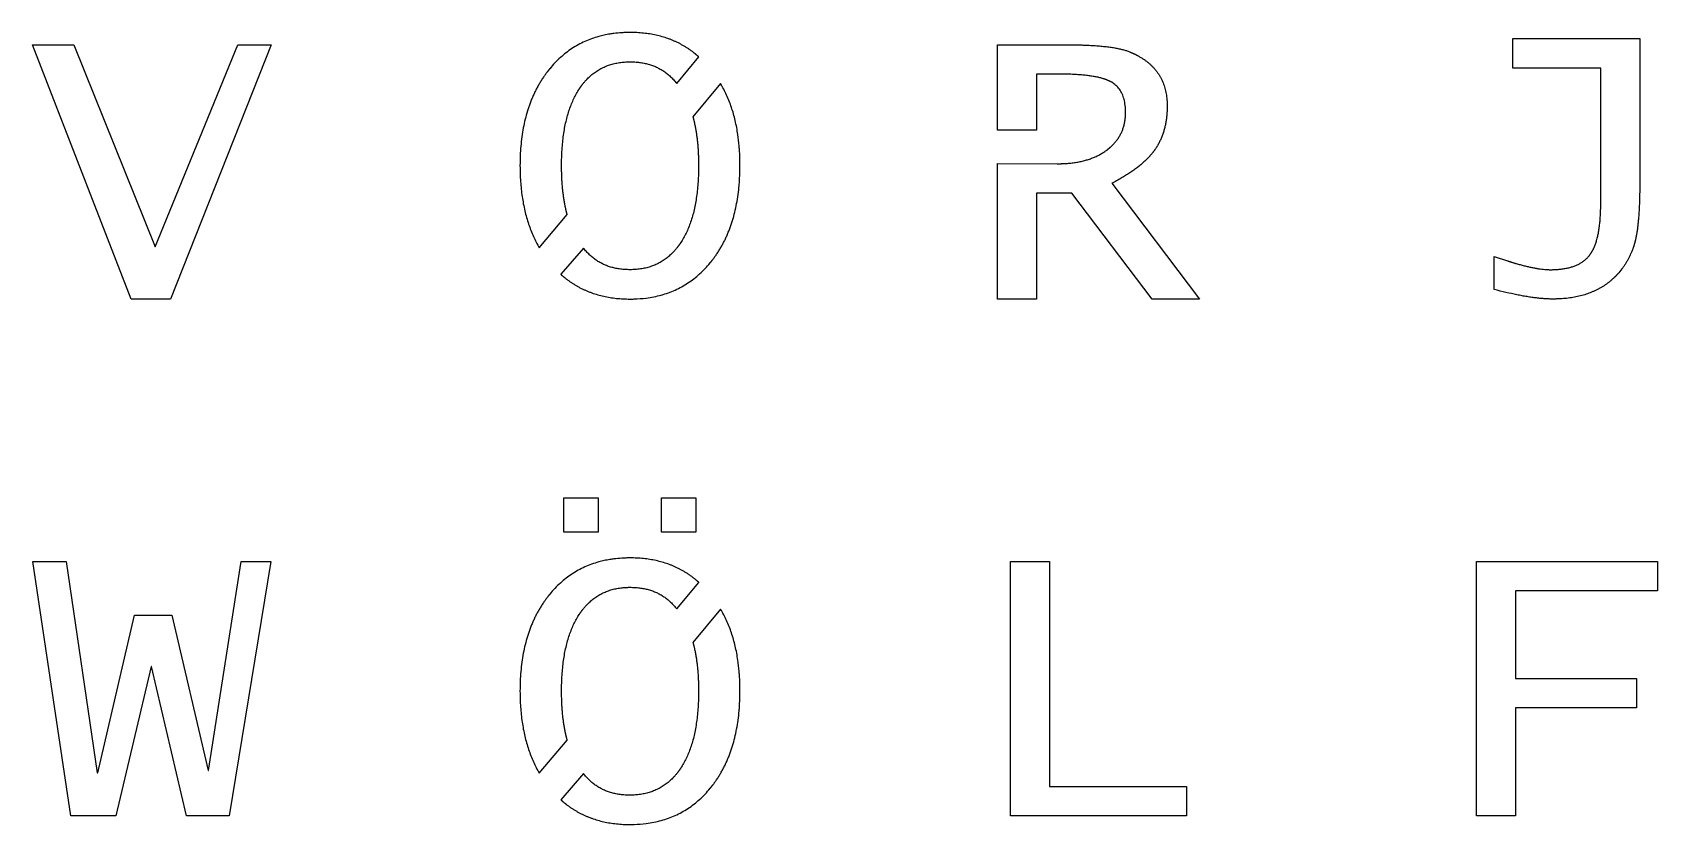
# Model space of a CAD drawing. Header units: millimetres. Extents: x -227 to 223, y -225 to 225.
# Drawn here: x 18 to 115.5, y 6.1 to 53.6 of the extents above; entities that cross this region are included whole.
import ezdxf

# ---------------------------------------------------------------- set-up
doc = ezdxf.new("R2010")
doc.units = ezdxf.units.MM
doc.layers.get('0').update_dxf_attribs({"linetype": 'CONTINUOUS'})

msp = doc.modelspace()

# ---------------------------------------------------------------- linework, layer by layer
for p, q in [((75.924, 47.743), (75.918, 52.855)), ((75.918, 52.855), (80.185, 52.855)), ((106.815, 51.463), (106.815, 53.224)), ((106.815, 53.224), (114.434, 53.224)), ((114.434, 53.224), (114.434, 44.546)), ((56.673, 50.538), (58.005, 52.124)), ((78.263, 51.094), (78.263, 47.743)), ((79.699, 51.094), (78.263, 51.094)), ((112.093, 51.463), (106.815, 51.463)), ((112.093, 43.301), (112.093, 51.463)), ((59.307, 50.524), (57.647, 48.531)), ((78.263, 47.743), (75.924, 47.743)), ((75.918, 37.605), (75.918, 45.74)), ((75.918, 45.74), (79.496, 45.723)), ((80.372, 43.95), (78.258, 43.95)), ((78.258, 43.95), (78.258, 37.605)), ((85.188, 37.605), (80.372, 43.95)), ((82.766, 44.546), (88.028, 37.605)), ((48.434, 40.678), (50.107, 42.669)), ((51.078, 40.664), (49.716, 39.093)), ((105.712, 38.177), (105.712, 40.16)), ((105.712, 40.16), (106.495, 39.901)), ((78.258, 37.605), (75.918, 37.605)), ((88.028, 37.605), (85.188, 37.605)), ((56.673, 19.02), (58.005, 20.605)), ((59.307, 19.005), (57.647, 17.012)), ((48.434, 9.16), (50.107, 11.151)), ((51.078, 9.146), (49.716, 7.574))]:
    msp.add_line(p, q)
for points in [[(23.957, 37.605), (18.038, 52.855), (20.509, 52.855), (25.386, 40.733), (30.359, 52.855), (32.359, 52.855), (26.311, 37.605)], [(49.913, 23.626), (49.913, 25.682), (51.97, 25.682), (51.97, 23.626)], [(55.771, 23.626), (55.771, 25.682), (57.828, 25.682), (57.828, 23.626)], [(20.33, 6.605), (18.063, 21.855), (20.059, 21.855), (21.913, 9.185), (21.949, 9.185), (24.148, 18.634), (26.404, 18.634), (28.566, 9.327), (28.594, 9.327), (30.554, 21.855), (32.335, 21.855), (29.828, 6.605), (27.284, 6.605), (25.183, 15.554), (25.158, 15.554), (23.041, 6.605)], [(76.695, 6.605), (76.695, 21.855), (79.035, 21.855), (79.035, 8.365), (87.251, 8.365), (87.251, 6.605)], [(104.647, 6.605), (104.647, 21.855), (115.499, 21.855), (115.499, 20.094), (106.987, 20.094), (106.987, 14.844), (114.249, 14.844), (114.249, 13.083), (106.987, 13.083), (106.987, 6.605)]]:
    msp.add_lwpolyline(points, close=True)
for points, knots in [([(58.005, 52.124), (58.005, 52.124), (58.004, 52.124), (58.004, 52.125), (58.004, 52.125), (58.004, 52.125), (58.003, 52.126), (58.002, 52.126), (58.001, 52.127), (58, 52.128), (57.998, 52.13), (57.996, 52.132), (57.994, 52.134), (57.991, 52.137), (57.987, 52.14), (57.983, 52.144), (57.977, 52.149), (57.97, 52.155), (57.961, 52.163), (57.953, 52.17), (57.944, 52.178), (57.932, 52.188), (57.918, 52.201), (57.9, 52.216), (57.883, 52.231), (57.859, 52.251), (57.83, 52.275), (57.795, 52.304), (57.759, 52.333), (57.723, 52.362), (57.687, 52.39), (57.639, 52.427), (57.579, 52.473), (57.505, 52.526), (57.431, 52.578), (57.356, 52.629), (57.281, 52.678), (57.204, 52.726), (57.102, 52.788), (56.972, 52.863), (56.813, 52.947), (56.652, 53.026), (56.487, 53.1), (56.32, 53.169), (56.092, 53.253), (55.799, 53.346), (55.437, 53.437), (55.064, 53.507), (54.678, 53.557), (54.348, 53.582), (54.078, 53.591), (53.858, 53.594), (53.625, 53.591), (53.3, 53.576), (52.981, 53.546), (52.631, 53.495), (52.329, 53.438), (51.962, 53.347), (51.571, 53.223), (51.16, 53.057), (50.767, 52.86), (50.391, 52.633), (50.032, 52.376), (49.69, 52.089), (49.365, 51.771), (49.163, 51.542), (49.065, 51.423)], [0, 0, 0, 0, 0.0000181, 0.0000362, 0.0000725, 0.000145, 0.0002175, 0.00029, 0.000435, 0.00058, 0.00087, 0.0011599, 0.0014497, 0.0017396, 0.0023191, 0.0028985, 0.0034777, 0.0046358, 0.0057932, 0.00695, 0.0081062, 0.0092618, 0.0115713, 0.0138785, 0.0161834, 0.0184861, 0.0230849, 0.0276753, 0.0322577, 0.0368323, 0.0413995, 0.0459597, 0.0550601, 0.0641364, 0.0731913, 0.0822276, 0.091248, 0.1002555, 0.1092527, 0.127227, 0.1451942, 0.1631767, 0.1811969, 0.1992769, 0.2174387, 0.2540886, 0.2913186, 0.3292875, 0.3681442, 0.4080273, 0.4283956, 0.4490673, 0.4740105, 0.4985499, 0.5465092, 0.5699876, 0.6046499, 0.6387363, 0.6834635, 0.727608, 0.7714375, 0.8152258, 0.8592477, 0.9037741, 0.9490668, 0.9953752, 0.9953752, 0.9953752, 0.9953752]), ([(80.185, 52.855), (80.186, 52.855), (80.187, 52.855), (80.19, 52.855), (80.194, 52.855), (80.199, 52.855), (80.206, 52.855), (80.215, 52.855), (80.227, 52.855), (80.245, 52.855), (80.268, 52.855), (80.296, 52.855), (80.323, 52.854), (80.359, 52.854), (80.404, 52.854), (80.458, 52.854), (80.529, 52.853), (80.617, 52.852), (80.721, 52.85), (80.825, 52.848), (80.926, 52.845), (81.059, 52.842), (81.221, 52.836), (81.412, 52.828), (81.597, 52.818), (81.833, 52.803), (82.113, 52.781), (82.433, 52.747), (82.73, 52.708), (83.004, 52.663), (83.256, 52.611), (83.485, 52.554), (83.692, 52.491), (83.821, 52.442), (83.881, 52.416)], [0, 0, 0, 0, 0.0001731, 0.0003462, 0.0006922, 0.0013839, 0.0020751, 0.0027657, 0.0041453, 0.0055227, 0.0082709, 0.0110103, 0.013741, 0.0164629, 0.0218803, 0.0272627, 0.03261, 0.0431995, 0.053649, 0.0639585, 0.0741283, 0.0841585, 0.1038005, 0.1228861, 0.1414165, 0.1593935, 0.1936939, 0.2258045, 0.255746, 0.2835442, 0.3092319, 0.332851, 0.354456, 0.3741184, 0.3741184, 0.3741184, 0.3741184]), ([(50.834, 50.21), (50.834, 50.21), (50.834, 50.21), (50.834, 50.21), (50.834, 50.21), (50.835, 50.211), (50.835, 50.211), (50.835, 50.212), (50.836, 50.213), (50.837, 50.214), (50.838, 50.216), (50.839, 50.218), (50.841, 50.22), (50.843, 50.223), (50.845, 50.226), (50.848, 50.231), (50.852, 50.236), (50.856, 50.243), (50.862, 50.252), (50.867, 50.26), (50.873, 50.268), (50.881, 50.279), (50.89, 50.293), (50.901, 50.31), (50.913, 50.326), (50.924, 50.342), (50.936, 50.358), (50.951, 50.38), (50.971, 50.406), (50.994, 50.438), (51.018, 50.469), (51.042, 50.5), (51.074, 50.54), (51.114, 50.59), (51.164, 50.649), (51.214, 50.706), (51.265, 50.762), (51.334, 50.834), (51.422, 50.921), (51.532, 51.019), (51.644, 51.112), (51.76, 51.2), (51.879, 51.282), (52.001, 51.358), (52.168, 51.452), (52.385, 51.555), (52.659, 51.657), (52.944, 51.736), (53.243, 51.792), (53.5, 51.819), (53.684, 51.829), (53.791, 51.832), (53.894, 51.833), (54.019, 51.831), (54.21, 51.823), (54.443, 51.802), (54.713, 51.759), (54.972, 51.698), (55.22, 51.619), (55.459, 51.522), (55.686, 51.406), (55.904, 51.272), (56.112, 51.118), (56.31, 50.944), (56.498, 50.751), (56.616, 50.611), (56.673, 50.538)], [0, 0, 0, 0, 0.0000158, 0.0000316, 0.0000632, 0.0001265, 0.0001897, 0.0002529, 0.0003793, 0.0005058, 0.0007585, 0.0010112, 0.0012639, 0.0015164, 0.0020213, 0.0025259, 0.0030303, 0.004038, 0.0050446, 0.0060501, 0.0070544, 0.0080576, 0.0100606, 0.0120591, 0.0140532, 0.0160429, 0.0180282, 0.0200092, 0.0239584, 0.0278909, 0.0318069, 0.035707, 0.0395913, 0.0473143, 0.0549789, 0.0625882, 0.0701452, 0.077653, 0.0925333, 0.107256, 0.1218483, 0.1363378, 0.1507528, 0.1651221, 0.1794746, 0.2082379, 0.2372802, 0.2668243, 0.2970817, 0.3282489, 0.344233, 0.352334, 0.3605108, 0.3752557, 0.3897242, 0.4178949, 0.44517, 0.4717102, 0.4976929, 0.5233099, 0.5487642, 0.5742661, 0.6000281, 0.62626, 0.6531638, 0.6809307, 0.6809307, 0.6809307, 0.6809307]), ([(83.881, 52.416), (83.881, 52.416), (83.881, 52.416), (83.882, 52.416), (83.882, 52.416), (83.882, 52.416), (83.882, 52.416), (83.883, 52.416), (83.884, 52.416), (83.885, 52.415), (83.886, 52.415), (83.887, 52.414), (83.889, 52.414), (83.89, 52.413), (83.893, 52.412), (83.896, 52.411), (83.9, 52.409), (83.904, 52.407), (83.91, 52.404), (83.916, 52.402), (83.921, 52.4), (83.929, 52.396), (83.939, 52.392), (83.95, 52.387), (83.961, 52.383), (83.976, 52.376), (83.995, 52.368), (84.017, 52.358), (84.04, 52.348), (84.062, 52.338), (84.084, 52.327), (84.113, 52.314), (84.149, 52.296), (84.192, 52.275), (84.234, 52.254), (84.276, 52.232), (84.331, 52.203), (84.399, 52.165), (84.479, 52.119), (84.556, 52.072), (84.632, 52.023), (84.706, 51.973), (84.778, 51.922), (84.871, 51.853), (84.983, 51.763), (85.11, 51.65), (85.229, 51.532), (85.34, 51.409), (85.444, 51.281), (85.54, 51.149), (85.629, 51.011), (85.737, 50.821), (85.853, 50.569), (85.942, 50.304), (85.998, 50.084), (86.032, 49.912), (86.059, 49.736), (86.078, 49.555), (86.088, 49.4), (86.092, 49.275), (86.093, 49.189), (86.092, 49.113), (86.091, 49.026), (86.088, 48.918), (86.081, 48.791), (86.069, 48.623), (86.047, 48.419), (86.009, 48.179), (85.962, 47.946), (85.903, 47.72), (85.834, 47.502), (85.754, 47.291), (85.663, 47.087), (85.562, 46.891), (85.45, 46.702), (85.368, 46.581), (85.326, 46.522)], [0, 0, 0, 0, 0.0000097, 0.0000194, 0.0000389, 0.0000778, 0.0001168, 0.0001557, 0.0002336, 0.0003114, 0.0004671, 0.0006228, 0.0007784, 0.000934, 0.0012451, 0.001556, 0.0018669, 0.0024882, 0.0031089, 0.0037292, 0.004349, 0.0049683, 0.0062053, 0.0074404, 0.0086734, 0.0099045, 0.0123608, 0.0148092, 0.0172498, 0.0196827, 0.0221079, 0.0245255, 0.029338, 0.0341209, 0.0388744, 0.0435992, 0.0482957, 0.057606, 0.0668095, 0.0759106, 0.0849138, 0.093824, 0.1026457, 0.1113842, 0.1286302, 0.145606, 0.1623563, 0.1789277, 0.1953683, 0.2117274, 0.228055, 0.2444016, 0.2773395, 0.3109463, 0.3281227, 0.3456024, 0.3634268, 0.3816347, 0.4002627, 0.4097454, 0.4193458, 0.4259418, 0.4324941, 0.4454698, 0.4582785, 0.4709256, 0.4957573, 0.5200153, 0.5437526, 0.5670259, 0.5898958, 0.6124261, 0.6346841, 0.6567397, 0.6786651, 0.7005339, 0.7005339, 0.7005339, 0.7005339]), ([(49.065, 51.423), (49.065, 51.423), (49.065, 51.422), (49.065, 51.422), (49.065, 51.422), (49.064, 51.422), (49.064, 51.421), (49.063, 51.42), (49.063, 51.42), (49.062, 51.418), (49.06, 51.417), (49.059, 51.416), (49.058, 51.414), (49.056, 51.411), (49.053, 51.408), (49.05, 51.405), (49.047, 51.4), (49.042, 51.394), (49.037, 51.389), (49.033, 51.383), (49.026, 51.375), (49.019, 51.366), (49.01, 51.355), (49, 51.343), (48.988, 51.328), (48.973, 51.309), (48.955, 51.286), (48.937, 51.263), (48.919, 51.239), (48.901, 51.216), (48.878, 51.185), (48.848, 51.146), (48.814, 51.099), (48.779, 51.051), (48.745, 51.003), (48.7, 50.939), (48.645, 50.858), (48.581, 50.759), (48.518, 50.659), (48.457, 50.558), (48.397, 50.456), (48.339, 50.352), (48.263, 50.211), (48.172, 50.033), (48.07, 49.813), (47.973, 49.589), (47.883, 49.359), (47.799, 49.124), (47.695, 48.802), (47.581, 48.386), (47.469, 47.87), (47.383, 47.333), (47.321, 46.775), (47.284, 46.197), (47.273, 45.643), (47.281, 45.125), (47.313, 44.504), (47.391, 43.76), (47.55, 42.909), (47.74, 42.237), (47.924, 41.729), (48.077, 41.365), (48.246, 41.015), (48.37, 40.789), (48.434, 40.678)], [0, 0, 0, 0, 0.000023, 0.000046, 0.000091, 0.000137, 0.000183, 0.000274, 0.000366, 0.000549, 0.000732, 0.000915, 0.001098, 0.001463, 0.001829, 0.002195, 0.002927, 0.003659, 0.00439, 0.005122, 0.005854, 0.007317, 0.008781, 0.010244, 0.011708, 0.014636, 0.017563, 0.020492, 0.02342, 0.026349, 0.029279, 0.03514, 0.041003, 0.04687, 0.05274, 0.058615, 0.070377, 0.082161, 0.093969, 0.105805, 0.117673, 0.129575, 0.141515, 0.165523, 0.189721, 0.214136, 0.238792, 0.263712, 0.28892, 0.340283, 0.393056, 0.447393, 0.503437, 0.561318, 0.621155, 0.669619, 0.716792, 0.807491, 0.893804, 0.976351, 1.016443, 1.055868, 1.094728, 1.133128, 1.133128, 1.133128, 1.133128]), ([(82.766, 50.607), (82.766, 50.607), (82.765, 50.607), (82.765, 50.607), (82.764, 50.608), (82.764, 50.608), (82.762, 50.609), (82.761, 50.61), (82.759, 50.611), (82.756, 50.613), (82.753, 50.615), (82.748, 50.617), (82.744, 50.62), (82.738, 50.623), (82.73, 50.627), (82.721, 50.632), (82.712, 50.637), (82.703, 50.642), (82.691, 50.648), (82.675, 50.657), (82.656, 50.666), (82.637, 50.676), (82.61, 50.688), (82.577, 50.703), (82.535, 50.721), (82.493, 50.739), (82.449, 50.756), (82.404, 50.773), (82.341, 50.795), (82.26, 50.821), (82.159, 50.851), (82.053, 50.878), (81.942, 50.905), (81.827, 50.929), (81.706, 50.952), (81.536, 50.98), (81.311, 51.012), (81.026, 51.042), (80.722, 51.065), (80.398, 51.082), (80.055, 51.092), (79.82, 51.094), (79.699, 51.094)], [0, 0, 0, 0, 0.0000314, 0.0000628, 0.0001257, 0.0002515, 0.0003774, 0.0005034, 0.0007556, 0.0010081, 0.0015141, 0.0020215, 0.0025301, 0.0030401, 0.0040642, 0.0050935, 0.0061283, 0.0071686, 0.0082143, 0.0103223, 0.0124526, 0.0146055, 0.0167811, 0.0212016, 0.025716, 0.030326, 0.0350331, 0.0398388, 0.0447445, 0.0548607, 0.0653916, 0.0763456, 0.0877303, 0.0995524, 0.1118177, 0.1245316, 0.151323, 0.1799605, 0.210471, 0.2428766, 0.2771957, 0.3134437, 0.3134437, 0.3134437, 0.3134437]), ([(50.107, 42.669), (50.107, 42.67), (50.107, 42.67), (50.107, 42.67), (50.106, 42.671), (50.106, 42.673), (50.105, 42.674), (50.105, 42.676), (50.104, 42.679), (50.103, 42.684), (50.102, 42.689), (50.1, 42.696), (50.098, 42.702), (50.096, 42.711), (50.093, 42.722), (50.09, 42.735), (50.085, 42.752), (50.079, 42.774), (50.073, 42.801), (50.066, 42.827), (50.06, 42.854), (50.051, 42.89), (50.04, 42.935), (50.028, 42.989), (50.016, 43.044), (50, 43.117), (49.981, 43.21), (49.959, 43.322), (49.939, 43.436), (49.92, 43.552), (49.902, 43.669), (49.879, 43.828), (49.854, 44.03), (49.828, 44.278), (49.807, 44.532), (49.791, 44.792), (49.779, 45.057), (49.773, 45.329), (49.77, 45.675), (49.776, 46.086), (49.797, 46.556), (49.834, 47.006), (49.885, 47.437), (49.951, 47.85), (50.032, 48.244), (50.128, 48.619), (50.238, 48.975), (50.364, 49.312), (50.504, 49.63), (50.659, 49.929), (50.774, 50.119), (50.834, 50.21)], [0, 0, 0, 0, 0.0000421, 0.0000843, 0.0001686, 0.0003373, 0.000506, 0.0006747, 0.0010122, 0.0013498, 0.0020254, 0.0027014, 0.0033779, 0.0040548, 0.0054101, 0.0067672, 0.0081261, 0.0108494, 0.0135802, 0.0163183, 0.0190638, 0.0218168, 0.0273453, 0.0329041, 0.0384932, 0.0441131, 0.0554458, 0.0669039, 0.0784891, 0.0902032, 0.1020477, 0.1140241, 0.1383785, 0.163278, 0.1887331, 0.2147538, 0.2413489, 0.2685272, 0.2962964, 0.3450608, 0.3919926, 0.4371409, 0.4805613, 0.5223171, 0.5624798, 0.6011304, 0.6383604, 0.6742728, 0.7089829, 0.7426191, 0.7753231, 0.7753231, 0.7753231, 0.7753231]), ([(58.68, 39.775), (58.68, 39.775), (58.68, 39.775), (58.68, 39.776), (58.681, 39.776), (58.681, 39.776), (58.681, 39.777), (58.682, 39.777), (58.683, 39.778), (58.684, 39.779), (58.685, 39.781), (58.686, 39.782), (58.687, 39.784), (58.689, 39.786), (58.692, 39.789), (58.695, 39.793), (58.699, 39.798), (58.703, 39.803), (58.708, 39.809), (58.713, 39.815), (58.719, 39.822), (58.726, 39.832), (58.736, 39.843), (58.745, 39.855), (58.757, 39.87), (58.772, 39.889), (58.79, 39.912), (58.808, 39.935), (58.826, 39.958), (58.844, 39.981), (58.868, 40.013), (58.897, 40.052), (58.932, 40.099), (58.966, 40.147), (59, 40.194), (59.045, 40.259), (59.1, 40.34), (59.164, 40.439), (59.227, 40.539), (59.288, 40.64), (59.348, 40.743), (59.406, 40.847), (59.482, 40.987), (59.573, 41.166), (59.676, 41.386), (59.772, 41.611), (59.862, 41.841), (59.946, 42.076), (60.05, 42.399), (60.164, 42.815), (60.276, 43.333), (60.363, 43.872), (60.414, 44.334), (60.45, 44.813), (60.466, 45.206), (60.47, 45.586), (60.468, 45.849), (60.46, 46.169), (60.445, 46.484), (60.41, 46.942), (60.343, 47.527), (60.199, 48.3), (60.01, 48.969), (59.825, 49.474), (59.671, 49.837), (59.499, 50.188), (59.373, 50.413), (59.307, 50.524)], [0, 0, 0, 0, 0.000023, 0.000046, 0.000091, 0.000137, 0.000183, 0.000274, 0.000366, 0.000549, 0.000732, 0.000915, 0.001098, 0.001463, 0.001829, 0.002195, 0.002927, 0.003658, 0.00439, 0.005122, 0.005854, 0.007317, 0.008781, 0.010244, 0.011708, 0.014636, 0.017564, 0.020492, 0.023421, 0.02635, 0.02928, 0.035142, 0.041007, 0.046875, 0.052747, 0.058624, 0.070391, 0.08218, 0.093994, 0.105838, 0.117714, 0.129626, 0.141577, 0.165608, 0.189835, 0.214283, 0.238975, 0.263937, 0.289192, 0.34066, 0.393556, 0.448034, 0.504237, 0.533028, 0.592059, 0.622329, 0.646864, 0.671032, 0.718308, 0.741438, 0.808912, 0.894864, 0.97702, 1.016982, 1.056362, 1.095292, 1.133912, 1.133912, 1.133912, 1.133912]), ([(82.49, 46.554), (82.49, 46.554), (82.49, 46.554), (82.49, 46.554), (82.49, 46.555), (82.491, 46.555), (82.491, 46.555), (82.491, 46.555), (82.492, 46.556), (82.493, 46.557), (82.494, 46.557), (82.496, 46.559), (82.497, 46.56), (82.499, 46.561), (82.501, 46.563), (82.504, 46.565), (82.508, 46.568), (82.513, 46.572), (82.519, 46.576), (82.524, 46.58), (82.53, 46.585), (82.537, 46.591), (82.547, 46.598), (82.558, 46.607), (82.569, 46.616), (82.584, 46.628), (82.602, 46.643), (82.624, 46.661), (82.645, 46.679), (82.667, 46.697), (82.688, 46.716), (82.715, 46.74), (82.749, 46.772), (82.789, 46.81), (82.828, 46.848), (82.866, 46.887), (82.915, 46.94), (82.974, 47.007), (83.042, 47.089), (83.105, 47.174), (83.165, 47.26), (83.221, 47.349), (83.273, 47.439), (83.337, 47.563), (83.408, 47.723), (83.477, 47.923), (83.531, 48.131), (83.563, 48.31), (83.581, 48.457), (83.59, 48.57), (83.595, 48.666), (83.597, 48.743), (83.598, 48.8), (83.597, 48.856), (83.596, 48.927), (83.591, 49.048), (83.577, 49.214), (83.548, 49.405), (83.508, 49.585), (83.456, 49.754), (83.393, 49.911), (83.318, 50.056), (83.231, 50.191), (83.132, 50.313), (83.022, 50.424), (82.9, 50.523), (82.811, 50.58), (82.766, 50.607)], [0, 0, 0, 0, 0.0000113, 0.0000225, 0.0000451, 0.0000902, 0.0001353, 0.0001804, 0.0002706, 0.0003608, 0.0005412, 0.0007215, 0.0009017, 0.0010819, 0.0014422, 0.0018023, 0.0021623, 0.0028816, 0.0036002, 0.004318, 0.0050352, 0.0057517, 0.0071825, 0.0086105, 0.0100358, 0.0114583, 0.0142953, 0.0171216, 0.0199375, 0.0227433, 0.0255391, 0.0283253, 0.0338692, 0.0393771, 0.0448508, 0.0502923, 0.0557037, 0.0664434, 0.0770872, 0.0876521, 0.0981557, 0.1086159, 0.1190509, 0.129479, 0.1503836, 0.1714809, 0.192914, 0.2148201, 0.2259931, 0.237332, 0.2488514, 0.2546834, 0.2605657, 0.2660074, 0.2713791, 0.2819168, 0.3021963, 0.3214804, 0.3398554, 0.3574221, 0.3742965, 0.3906104, 0.4065102, 0.4221552, 0.4377133, 0.4533562, 0.4692536, 0.4692536, 0.4692536, 0.4692536]), ([(57.647, 48.531), (57.647, 48.53), (57.648, 48.53), (57.648, 48.53), (57.648, 48.529), (57.648, 48.527), (57.649, 48.526), (57.649, 48.524), (57.65, 48.521), (57.651, 48.517), (57.653, 48.511), (57.654, 48.505), (57.656, 48.498), (57.658, 48.489), (57.661, 48.478), (57.665, 48.465), (57.669, 48.448), (57.675, 48.426), (57.682, 48.399), (57.688, 48.373), (57.695, 48.346), (57.704, 48.311), (57.714, 48.266), (57.727, 48.212), (57.739, 48.157), (57.755, 48.084), (57.774, 47.992), (57.796, 47.879), (57.817, 47.766), (57.836, 47.65), (57.854, 47.534), (57.877, 47.375), (57.903, 47.173), (57.928, 46.927), (57.95, 46.674), (57.966, 46.415), (57.976, 46.196), (57.984, 45.925), (57.988, 45.579), (57.982, 45.121), (57.96, 44.651), (57.923, 44.199), (57.871, 43.766), (57.804, 43.352), (57.723, 42.957), (57.626, 42.581), (57.515, 42.224), (57.389, 41.886), (57.247, 41.568), (57.091, 41.268), (56.976, 41.079), (56.915, 40.988)], [0, 0, 0, 0, 0.0000421, 0.0000842, 0.0001684, 0.0003367, 0.0005052, 0.0006736, 0.0010106, 0.0013476, 0.0020221, 0.0026971, 0.0033725, 0.0040483, 0.0054013, 0.0067562, 0.0081128, 0.0108314, 0.0135573, 0.0162905, 0.019031, 0.0217788, 0.0272967, 0.0328442, 0.0384217, 0.0440295, 0.0553365, 0.0667671, 0.078323, 0.0900059, 0.1018174, 0.1137591, 0.1380387, 0.1628566, 0.1882236, 0.2141496, 0.2406441, 0.2541074, 0.2953722, 0.3443307, 0.3914404, 0.4367511, 0.4803195, 0.5222095, 0.5624936, 0.6012534, 0.6385813, 0.6745809, 0.7093683, 0.7430724, 0.7758357, 0.7758357, 0.7758357, 0.7758357]), ([(79.496, 45.723), (79.496, 45.723), (79.496, 45.723), (79.497, 45.723), (79.499, 45.723), (79.501, 45.723), (79.503, 45.723), (79.506, 45.723), (79.511, 45.723), (79.517, 45.723), (79.525, 45.723), (79.535, 45.723), (79.545, 45.723), (79.558, 45.723), (79.574, 45.723), (79.594, 45.723), (79.62, 45.723), (79.652, 45.723), (79.691, 45.724), (79.729, 45.725), (79.768, 45.726), (79.818, 45.727), (79.881, 45.73), (79.956, 45.734), (80.031, 45.738), (80.129, 45.745), (80.249, 45.756), (80.392, 45.771), (80.532, 45.79), (80.669, 45.812), (80.803, 45.836), (80.977, 45.872), (81.189, 45.925), (81.433, 46.001), (81.667, 46.088), (81.889, 46.186), (82.101, 46.297), (82.301, 46.418), (82.428, 46.508), (82.49, 46.554)], [0, 0, 0, 0, 0.0000616, 0.0001232, 0.0002464, 0.0004927, 0.000739, 0.0009851, 0.0014773, 0.0019692, 0.0029523, 0.0039342, 0.0049151, 0.0058949, 0.0078512, 0.0098033, 0.0117511, 0.015634, 0.0195, 0.0233491, 0.0271815, 0.0309972, 0.0385791, 0.0460957, 0.0535477, 0.0609361, 0.0755247, 0.089869, 0.1039763, 0.1178543, 0.131511, 0.1449547, 0.1712365, 0.1967758, 0.2216524, 0.2459517, 0.2697646, 0.2931862, 0.316316, 0.316316, 0.316316, 0.316316]), ([(85.326, 46.522), (85.326, 46.522), (85.325, 46.521), (85.325, 46.521), (85.325, 46.52), (85.324, 46.519), (85.323, 46.518), (85.321, 46.516), (85.32, 46.514), (85.317, 46.51), (85.314, 46.505), (85.31, 46.5), (85.306, 46.494), (85.3, 46.487), (85.293, 46.478), (85.285, 46.467), (85.274, 46.452), (85.26, 46.434), (85.243, 46.412), (85.226, 46.39), (85.208, 46.368), (85.185, 46.339), (85.155, 46.302), (85.118, 46.259), (85.08, 46.216), (85.042, 46.172), (85.002, 46.129), (84.948, 46.072), (84.878, 46), (84.791, 45.915), (84.7, 45.83), (84.606, 45.746), (84.475, 45.633), (84.301, 45.494), (84.081, 45.33), (83.846, 45.169), (83.596, 45.009), (83.333, 44.851), (83.055, 44.696), (82.864, 44.596), (82.766, 44.546)], [0, 0, 0, 0, 0.0000425, 0.0000851, 0.0001702, 0.0003405, 0.0005109, 0.0006812, 0.0010221, 0.0013631, 0.0020457, 0.002729, 0.0034129, 0.0040975, 0.0054688, 0.0068427, 0.0082195, 0.0109813, 0.0137543, 0.0165386, 0.0193344, 0.0221418, 0.0277919, 0.0334899, 0.0392368, 0.0450335, 0.050881, 0.0567802, 0.068737, 0.0809109, 0.0933084, 0.1059358, 0.1187989, 0.1452527, 0.1727125, 0.2012154, 0.2307948, 0.2614808, 0.2933008, 0.3262794, 0.3262794, 0.3262794, 0.3262794]), ([(114.434, 44.546), (114.434, 44.546), (114.434, 44.545), (114.434, 44.543), (114.434, 44.539), (114.434, 44.534), (114.434, 44.528), (114.434, 44.52), (114.434, 44.51), (114.434, 44.494), (114.434, 44.474), (114.434, 44.45), (114.434, 44.426), (114.434, 44.394), (114.433, 44.355), (114.433, 44.308), (114.433, 44.246), (114.432, 44.168), (114.431, 44.076), (114.43, 43.985), (114.428, 43.896), (114.426, 43.778), (114.422, 43.633), (114.417, 43.463), (114.411, 43.296), (114.402, 43.083), (114.388, 42.826), (114.368, 42.53), (114.343, 42.251), (114.315, 41.989), (114.283, 41.743), (114.248, 41.513), (114.208, 41.299), (114.178, 41.163), (114.162, 41.098)], [0, 0, 0, 0, 0.0001509, 0.0003018, 0.0006036, 0.0012067, 0.0018095, 0.0024119, 0.0036154, 0.0048174, 0.0072163, 0.0096089, 0.0119949, 0.0143745, 0.0191143, 0.0238283, 0.0285164, 0.0378152, 0.0470108, 0.0561033, 0.0650928, 0.0739794, 0.0914441, 0.1084982, 0.1251427, 0.1413783, 0.1726267, 0.2022521, 0.230264, 0.2566737, 0.2814945, 0.304742, 0.3264352, 0.3465971, 0.3465971, 0.3465971, 0.3465971]), ([(111.424, 40.233), (111.424, 40.234), (111.424, 40.234), (111.424, 40.234), (111.424, 40.234), (111.424, 40.235), (111.425, 40.235), (111.425, 40.236), (111.426, 40.237), (111.427, 40.238), (111.429, 40.24), (111.431, 40.243), (111.432, 40.245), (111.435, 40.248), (111.437, 40.252), (111.441, 40.256), (111.446, 40.262), (111.451, 40.27), (111.458, 40.279), (111.465, 40.289), (111.472, 40.298), (111.48, 40.311), (111.492, 40.327), (111.505, 40.347), (111.518, 40.367), (111.535, 40.394), (111.556, 40.428), (111.581, 40.471), (111.605, 40.514), (111.628, 40.559), (111.651, 40.605), (111.681, 40.668), (111.718, 40.75), (111.758, 40.852), (111.796, 40.959), (111.832, 41.071), (111.866, 41.187), (111.897, 41.308), (111.937, 41.478), (111.98, 41.702), (112.021, 41.986), (112.053, 42.289), (112.076, 42.609), (112.09, 42.949), (112.093, 43.181), (112.093, 43.301)], [0, 0, 0, 0, 0.0000178, 0.0000356, 0.0000712, 0.0001424, 0.0002136, 0.0002848, 0.0004272, 0.0005698, 0.000855, 0.0011404, 0.0014261, 0.001712, 0.0022844, 0.0028578, 0.003432, 0.0045833, 0.0057383, 0.006897, 0.0080595, 0.0092258, 0.0115702, 0.0139304, 0.0163069, 0.0186998, 0.0235366, 0.0284433, 0.0334223, 0.0384761, 0.0436067, 0.0488162, 0.0594798, 0.0704823, 0.0818374, 0.0935575, 0.105654, 0.1181372, 0.1310165, 0.1579945, 0.1866499, 0.2170324, 0.2491835, 0.2831383, 0.3189268, 0.3189268, 0.3189268, 0.3189268]), ([(56.915, 40.988), (56.915, 40.988), (56.915, 40.988), (56.915, 40.988), (56.915, 40.987), (56.915, 40.987), (56.914, 40.987), (56.914, 40.986), (56.913, 40.985), (56.912, 40.984), (56.911, 40.982), (56.91, 40.98), (56.908, 40.978), (56.906, 40.975), (56.904, 40.971), (56.901, 40.967), (56.898, 40.961), (56.893, 40.954), (56.887, 40.946), (56.882, 40.938), (56.876, 40.929), (56.868, 40.918), (56.859, 40.905), (56.848, 40.888), (56.836, 40.872), (56.825, 40.856), (56.813, 40.839), (56.797, 40.818), (56.778, 40.791), (56.754, 40.76), (56.731, 40.729), (56.707, 40.698), (56.674, 40.657), (56.634, 40.607), (56.584, 40.549), (56.534, 40.492), (56.482, 40.436), (56.413, 40.364), (56.325, 40.277), (56.215, 40.178), (56.102, 40.085), (55.986, 39.998), (55.867, 39.916), (55.745, 39.84), (55.578, 39.746), (55.36, 39.642), (55.087, 39.541), (54.801, 39.462), (54.502, 39.406), (54.246, 39.378), (54.034, 39.367), (53.878, 39.364), (53.727, 39.367), (53.536, 39.375), (53.304, 39.397), (53.034, 39.44), (52.776, 39.502), (52.527, 39.582), (52.289, 39.68), (52.062, 39.797), (51.845, 39.933), (51.637, 40.087), (51.44, 40.26), (51.252, 40.453), (51.135, 40.592), (51.078, 40.664)], [0, 0, 0, 0, 0.0000158, 0.0000317, 0.0000633, 0.0001267, 0.00019, 0.0002533, 0.00038, 0.0005066, 0.0007598, 0.001013, 0.001266, 0.001519, 0.0020248, 0.0025302, 0.0030354, 0.0040449, 0.0050532, 0.0060604, 0.0070664, 0.0080713, 0.0100777, 0.0120795, 0.014077, 0.01607, 0.0180586, 0.020043, 0.0239988, 0.0279378, 0.0318604, 0.0357668, 0.0396575, 0.0473931, 0.05507, 0.0626912, 0.0702599, 0.0777792, 0.0926812, 0.1074244, 0.1220355, 0.1365423, 0.1509731, 0.1653564, 0.1797213, 0.2085047, 0.2375607, 0.2671132, 0.2973743, 0.3285418, 0.3445252, 0.3608013, 0.3754994, 0.3899277, 0.4180381, 0.4452792, 0.4718094, 0.4978016, 0.5234407, 0.5489211, 0.5744419, 0.6002032, 0.626401, 0.6532237, 0.6808483, 0.6808483, 0.6808483, 0.6808483]), ([(114.162, 41.098), (114.162, 41.097), (114.162, 41.097), (114.162, 41.096), (114.161, 41.095), (114.161, 41.093), (114.161, 41.091), (114.16, 41.089), (114.159, 41.085), (114.158, 41.08), (114.156, 41.074), (114.155, 41.068), (114.153, 41.061), (114.15, 41.051), (114.148, 41.039), (114.144, 41.024), (114.138, 41.004), (114.132, 40.981), (114.126, 40.958), (114.12, 40.935), (114.111, 40.904), (114.1, 40.866), (114.086, 40.82), (114.072, 40.775), (114.052, 40.715), (114.027, 40.64), (113.994, 40.551), (113.96, 40.464), (113.924, 40.377), (113.887, 40.291), (113.834, 40.178), (113.765, 40.038), (113.674, 39.875), (113.576, 39.715), (113.472, 39.559), (113.322, 39.355), (113.2, 39.208), (113.115, 39.114)], [0, 0, 0, 0, 0.0000754, 0.0001509, 0.0003017, 0.0004526, 0.0006034, 0.000905, 0.0012066, 0.0018097, 0.0024125, 0.0030151, 0.0036176, 0.004822, 0.0060256, 0.0072285, 0.009632, 0.0120328, 0.0144307, 0.0168259, 0.0192184, 0.0239957, 0.028763, 0.0335208, 0.0382696, 0.047742, 0.0571845, 0.0666009, 0.0759953, 0.0853718, 0.0947345, 0.1134339, 0.1321276, 0.1508486, 0.1696298, 0.1885038, 0.2266507, 0.2266507, 0.2266507, 0.2266507]), ([(106.495, 39.901), (106.495, 39.901), (106.495, 39.901), (106.496, 39.9), (106.497, 39.9), (106.499, 39.9), (106.501, 39.899), (106.504, 39.898), (106.507, 39.897), (106.513, 39.895), (106.52, 39.893), (106.528, 39.89), (106.537, 39.887), (106.548, 39.883), (106.562, 39.879), (106.579, 39.873), (106.601, 39.866), (106.629, 39.857), (106.662, 39.847), (106.696, 39.836), (106.729, 39.826), (106.772, 39.812), (106.827, 39.795), (106.891, 39.775), (106.955, 39.756), (107.04, 39.731), (107.143, 39.701), (107.266, 39.667), (107.387, 39.634), (107.505, 39.603), (107.621, 39.575), (107.77, 39.539), (107.951, 39.499), (108.162, 39.458), (108.362, 39.424), (108.554, 39.398), (108.708, 39.382), (108.826, 39.373), (108.911, 39.369), (108.98, 39.366), (109.035, 39.365), (109.073, 39.365), (109.109, 39.365), (109.155, 39.366), (109.212, 39.367), (109.28, 39.369), (109.368, 39.372), (109.476, 39.378), (109.604, 39.389), (109.728, 39.402), (109.886, 39.424), (110.076, 39.458), (110.293, 39.512), (110.497, 39.578), (110.686, 39.657), (110.862, 39.747), (111.024, 39.85), (111.172, 39.965), (111.306, 40.092), (111.386, 40.185), (111.424, 40.233)], [0, 0, 0, 0, 0.0000559, 0.0001117, 0.0002235, 0.0004469, 0.0006702, 0.0008935, 0.0013398, 0.0017858, 0.0026771, 0.0035672, 0.0044563, 0.0053442, 0.0071168, 0.008885, 0.0106487, 0.014163, 0.0176597, 0.0211387, 0.0246001, 0.028044, 0.034879, 0.0416437, 0.0483384, 0.0549631, 0.068003, 0.0807644, 0.0932483, 0.105456, 0.1173884, 0.129047, 0.1515478, 0.1729707, 0.1933299, 0.2126418, 0.2309256, 0.2396894, 0.248205, 0.2564759, 0.2605209, 0.2645062, 0.2679816, 0.2714355, 0.278279, 0.2850376, 0.2917121, 0.3048125, 0.3175882, 0.3300476, 0.3422, 0.3656209, 0.3879412, 0.4092633, 0.4297043, 0.4493977, 0.4684927, 0.4871532, 0.5055551, 0.5238819, 0.5238819, 0.5238819, 0.5238819]), ([(49.716, 39.093), (49.716, 39.093), (49.717, 39.093), (49.717, 39.093), (49.717, 39.092), (49.717, 39.092), (49.718, 39.091), (49.719, 39.091), (49.72, 39.09), (49.721, 39.089), (49.723, 39.087), (49.725, 39.085), (49.727, 39.083), (49.73, 39.081), (49.734, 39.077), (49.738, 39.073), (49.744, 39.068), (49.751, 39.062), (49.76, 39.054), (49.768, 39.047), (49.777, 39.039), (49.789, 39.029), (49.803, 39.016), (49.821, 39.001), (49.838, 38.986), (49.862, 38.966), (49.891, 38.942), (49.927, 38.912), (49.962, 38.884), (49.998, 38.855), (50.034, 38.827), (50.083, 38.789), (50.144, 38.744), (50.217, 38.69), (50.292, 38.638), (50.367, 38.587), (50.443, 38.537), (50.52, 38.488), (50.623, 38.426), (50.754, 38.35), (50.914, 38.265), (51.077, 38.185), (51.243, 38.11), (51.412, 38.04), (51.642, 37.954), (51.937, 37.859), (52.301, 37.766), (52.678, 37.693), (53.066, 37.642), (53.465, 37.611), (53.819, 37.603), (54.28, 37.609), (54.76, 37.646), (55.302, 37.734), (55.747, 37.839), (56.175, 37.975), (56.585, 38.141), (56.978, 38.337), (57.355, 38.564), (57.714, 38.821), (58.055, 39.109), (58.38, 39.427), (58.582, 39.656), (58.68, 39.775)], [0, 0, 0, 0, 0.0000181, 0.0000362, 0.0000725, 0.000145, 0.0002175, 0.00029, 0.000435, 0.00058, 0.00087, 0.00116, 0.0014499, 0.0017398, 0.0023195, 0.0028991, 0.0034785, 0.004637, 0.0057951, 0.0069526, 0.0081097, 0.0092663, 0.0115781, 0.0138881, 0.0161963, 0.0185027, 0.0231104, 0.0277115, 0.0323062, 0.036895, 0.041478, 0.0460556, 0.0551956, 0.0643174, 0.0734235, 0.0825162, 0.091598, 0.1006713, 0.1097386, 0.127864, 0.1459944, 0.1641495, 0.1823485, 0.2006109, 0.2189556, 0.2559627, 0.293521, 0.3317709, 0.3708451, 0.4108679, 0.451955, 0.476897, 0.5493738, 0.5960224, 0.6415885, 0.6863151, 0.7304594, 0.7742891, 0.8180779, 0.8621007, 0.9066281, 0.9519222, 0.9982322, 0.9982322, 0.9982322, 0.9982322]), ([(113.115, 39.114), (113.115, 39.114), (113.115, 39.114), (113.115, 39.114), (113.115, 39.113), (113.115, 39.113), (113.114, 39.112), (113.113, 39.112), (113.113, 39.111), (113.112, 39.11), (113.11, 39.108), (113.108, 39.106), (113.107, 39.104), (113.104, 39.101), (113.101, 39.098), (113.098, 39.094), (113.093, 39.089), (113.087, 39.083), (113.08, 39.075), (113.073, 39.067), (113.066, 39.059), (113.056, 39.049), (113.044, 39.036), (113.029, 39.021), (113.015, 39.006), (113, 38.991), (112.986, 38.976), (112.966, 38.956), (112.941, 38.931), (112.911, 38.902), (112.881, 38.873), (112.851, 38.844), (112.81, 38.806), (112.758, 38.76), (112.695, 38.706), (112.631, 38.652), (112.566, 38.601), (112.5, 38.55), (112.433, 38.501), (112.342, 38.437), (112.226, 38.361), (112.082, 38.274), (111.935, 38.193), (111.784, 38.117), (111.628, 38.046), (111.414, 37.958), (111.136, 37.862), (110.788, 37.768), (110.424, 37.694), (110.11, 37.651), (109.851, 37.627), (109.652, 37.614), (109.482, 37.608), (109.345, 37.605), (109.257, 37.604), (109.183, 37.605), (109.105, 37.606), (109.006, 37.608), (108.885, 37.613), (108.718, 37.623), (108.503, 37.64), (108.236, 37.668), (107.959, 37.703), (107.67, 37.747), (107.37, 37.799), (106.948, 37.88), (106.393, 38.002), (105.943, 38.115), (105.712, 38.177)], [0, 0, 0, 0, 0.0000165, 0.000033, 0.000066, 0.0001321, 0.0001982, 0.0002642, 0.0003963, 0.0005285, 0.0007926, 0.0010568, 0.0013209, 0.001585, 0.0021132, 0.0026412, 0.0031691, 0.0042245, 0.0052795, 0.0063341, 0.0073882, 0.0084419, 0.010548, 0.0126524, 0.0147553, 0.0168566, 0.0189564, 0.0210548, 0.0252473, 0.0294347, 0.0336173, 0.0377955, 0.0419697, 0.0503077, 0.0586347, 0.0669539, 0.0752686, 0.0835822, 0.0918979, 0.1002191, 0.11689, 0.1336219, 0.1504408, 0.1673722, 0.1844412, 0.2016721, 0.2367088, 0.2726693, 0.3097215, 0.348019, 0.3676808, 0.3877049, 0.4081067, 0.4184539, 0.4289009, 0.4346403, 0.4404488, 0.4522746, 0.4643815, 0.4767724, 0.5024164, 0.5292266, 0.5572202, 0.5864122, 0.6168159, 0.6484428, 0.715405, 0.7873718, 0.7873718, 0.7873718, 0.7873718]), ([(58.005, 20.605), (58.005, 20.605), (58.004, 20.606), (58.004, 20.606), (58.004, 20.606), (58.004, 20.606), (58.003, 20.607), (58.002, 20.607), (58.001, 20.608), (58, 20.61), (57.998, 20.611), (57.996, 20.613), (57.994, 20.615), (57.991, 20.618), (57.987, 20.621), (57.983, 20.625), (57.977, 20.63), (57.97, 20.636), (57.961, 20.644), (57.953, 20.652), (57.944, 20.659), (57.932, 20.669), (57.918, 20.682), (57.9, 20.697), (57.883, 20.712), (57.859, 20.732), (57.83, 20.756), (57.795, 20.786), (57.759, 20.814), (57.723, 20.843), (57.687, 20.871), (57.639, 20.908), (57.579, 20.954), (57.505, 21.007), (57.431, 21.059), (57.356, 21.11), (57.281, 21.159), (57.204, 21.207), (57.102, 21.269), (56.972, 21.344), (56.813, 21.428), (56.652, 21.507), (56.487, 21.581), (56.32, 21.65), (56.092, 21.735), (55.799, 21.828), (55.437, 21.918), (55.064, 21.988), (54.678, 22.038), (54.348, 22.063), (54.078, 22.073), (53.858, 22.075), (53.625, 22.072), (53.3, 22.057), (52.981, 22.027), (52.631, 21.976), (52.329, 21.919), (51.962, 21.828), (51.571, 21.704), (51.16, 21.538), (50.767, 21.341), (50.391, 21.115), (50.032, 20.857), (49.69, 20.57), (49.365, 20.252), (49.163, 20.023), (49.065, 19.904)], [0, 0, 0, 0, 0.0000181, 0.0000362, 0.0000725, 0.000145, 0.0002175, 0.00029, 0.000435, 0.00058, 0.00087, 0.0011599, 0.0014497, 0.0017396, 0.0023191, 0.0028985, 0.0034777, 0.0046358, 0.0057932, 0.00695, 0.0081062, 0.0092618, 0.0115713, 0.0138785, 0.0161834, 0.0184861, 0.0230849, 0.0276753, 0.0322577, 0.0368323, 0.0413995, 0.0459597, 0.0550601, 0.0641364, 0.0731913, 0.0822276, 0.091248, 0.1002555, 0.1092527, 0.127227, 0.1451942, 0.1631767, 0.1811969, 0.1992769, 0.2174387, 0.2540886, 0.2913186, 0.3292875, 0.3681442, 0.4080273, 0.4283956, 0.4490673, 0.4740105, 0.4985499, 0.5465092, 0.5699876, 0.6046499, 0.6387363, 0.6834635, 0.727608, 0.7714375, 0.8152258, 0.8592477, 0.9037741, 0.9490668, 0.9953752, 0.9953752, 0.9953752, 0.9953752]), ([(49.065, 19.904), (49.065, 19.904), (49.065, 19.904), (49.065, 19.903), (49.065, 19.903), (49.064, 19.903), (49.064, 19.902), (49.063, 19.902), (49.063, 19.901), (49.062, 19.899), (49.06, 19.898), (49.059, 19.897), (49.058, 19.895), (49.056, 19.892), (49.053, 19.89), (49.05, 19.886), (49.047, 19.881), (49.042, 19.875), (49.037, 19.87), (49.033, 19.864), (49.026, 19.857), (49.019, 19.847), (49.01, 19.836), (49, 19.824), (48.988, 19.809), (48.973, 19.79), (48.955, 19.767), (48.937, 19.744), (48.919, 19.721), (48.901, 19.697), (48.878, 19.666), (48.848, 19.627), (48.814, 19.58), (48.779, 19.532), (48.745, 19.484), (48.7, 19.42), (48.645, 19.339), (48.581, 19.24), (48.518, 19.14), (48.457, 19.039), (48.397, 18.937), (48.339, 18.833), (48.263, 18.692), (48.172, 18.514), (48.07, 18.294), (47.973, 18.07), (47.883, 17.84), (47.799, 17.605), (47.695, 17.283), (47.581, 16.868), (47.469, 16.351), (47.383, 15.814), (47.321, 15.256), (47.284, 14.678), (47.273, 14.124), (47.281, 13.606), (47.313, 12.985), (47.391, 12.241), (47.55, 11.39), (47.74, 10.718), (47.924, 10.21), (48.077, 9.846), (48.246, 9.496), (48.37, 9.27), (48.434, 9.16)], [0, 0, 0, 0, 0.000023, 0.000046, 0.000091, 0.000137, 0.000183, 0.000274, 0.000366, 0.000549, 0.000732, 0.000915, 0.001098, 0.001463, 0.001829, 0.002195, 0.002927, 0.003659, 0.00439, 0.005122, 0.005854, 0.007317, 0.008781, 0.010244, 0.011708, 0.014636, 0.017563, 0.020492, 0.02342, 0.026349, 0.029279, 0.03514, 0.041003, 0.04687, 0.05274, 0.058615, 0.070377, 0.082161, 0.093969, 0.105805, 0.117673, 0.129575, 0.141515, 0.165523, 0.189721, 0.214136, 0.238792, 0.263712, 0.28892, 0.340283, 0.393056, 0.447393, 0.503437, 0.561318, 0.621155, 0.669619, 0.716792, 0.807491, 0.893804, 0.976351, 1.016443, 1.055868, 1.094728, 1.133128, 1.133128, 1.133128, 1.133128]), ([(50.834, 18.691), (50.834, 18.691), (50.834, 18.691), (50.834, 18.691), (50.834, 18.691), (50.835, 18.692), (50.835, 18.692), (50.835, 18.693), (50.836, 18.694), (50.837, 18.695), (50.838, 18.697), (50.839, 18.699), (50.841, 18.701), (50.843, 18.704), (50.845, 18.708), (50.848, 18.712), (50.852, 18.717), (50.856, 18.724), (50.862, 18.733), (50.867, 18.741), (50.873, 18.749), (50.881, 18.76), (50.89, 18.774), (50.901, 18.791), (50.913, 18.807), (50.924, 18.823), (50.936, 18.839), (50.951, 18.861), (50.971, 18.887), (50.994, 18.919), (51.018, 18.95), (51.042, 18.981), (51.074, 19.022), (51.114, 19.071), (51.164, 19.13), (51.214, 19.187), (51.265, 19.243), (51.334, 19.315), (51.422, 19.402), (51.532, 19.5), (51.644, 19.593), (51.76, 19.681), (51.879, 19.763), (52.001, 19.839), (52.168, 19.933), (52.385, 20.036), (52.659, 20.138), (52.944, 20.217), (53.243, 20.273), (53.5, 20.3), (53.684, 20.31), (53.791, 20.313), (53.894, 20.314), (54.019, 20.312), (54.21, 20.304), (54.443, 20.283), (54.713, 20.24), (54.972, 20.179), (55.22, 20.101), (55.459, 20.003), (55.686, 19.888), (55.904, 19.753), (56.112, 19.599), (56.31, 19.425), (56.498, 19.232), (56.616, 19.092), (56.673, 19.02)], [0, 0, 0, 0, 0.0000158, 0.0000316, 0.0000632, 0.0001265, 0.0001897, 0.0002529, 0.0003793, 0.0005058, 0.0007585, 0.0010112, 0.0012639, 0.0015164, 0.0020213, 0.0025259, 0.0030303, 0.004038, 0.0050446, 0.0060501, 0.0070544, 0.0080576, 0.0100606, 0.0120591, 0.0140532, 0.0160429, 0.0180282, 0.0200092, 0.0239584, 0.0278909, 0.0318069, 0.035707, 0.0395913, 0.0473143, 0.0549789, 0.0625882, 0.0701452, 0.077653, 0.0925333, 0.107256, 0.1218483, 0.1363378, 0.1507528, 0.1651221, 0.1794746, 0.2082379, 0.2372802, 0.2668243, 0.2970817, 0.3282489, 0.344233, 0.352334, 0.3605108, 0.3752557, 0.3897242, 0.4178949, 0.44517, 0.4717102, 0.4976929, 0.5233099, 0.5487642, 0.5742661, 0.6000281, 0.62626, 0.6531638, 0.6809307, 0.6809307, 0.6809307, 0.6809307]), ([(50.107, 11.151), (50.107, 11.151), (50.107, 11.151), (50.107, 11.151), (50.106, 11.152), (50.106, 11.154), (50.105, 11.155), (50.105, 11.158), (50.104, 11.16), (50.103, 11.165), (50.102, 11.17), (50.1, 11.177), (50.098, 11.183), (50.096, 11.192), (50.093, 11.203), (50.09, 11.216), (50.085, 11.233), (50.079, 11.255), (50.073, 11.282), (50.066, 11.309), (50.06, 11.335), (50.051, 11.371), (50.04, 11.416), (50.028, 11.47), (50.016, 11.525), (50, 11.598), (49.981, 11.691), (49.959, 11.803), (49.939, 11.917), (49.92, 12.033), (49.902, 12.15), (49.879, 12.309), (49.854, 12.512), (49.828, 12.759), (49.807, 13.013), (49.791, 13.273), (49.779, 13.539), (49.773, 13.81), (49.77, 14.156), (49.776, 14.568), (49.797, 15.037), (49.834, 15.487), (49.885, 15.918), (49.951, 16.331), (50.032, 16.725), (50.128, 17.1), (50.238, 17.456), (50.364, 17.793), (50.504, 18.111), (50.659, 18.41), (50.774, 18.6), (50.834, 18.691)], [0, 0, 0, 0, 0.0000421, 0.0000843, 0.0001686, 0.0003373, 0.000506, 0.0006747, 0.0010122, 0.0013498, 0.0020254, 0.0027014, 0.0033779, 0.0040548, 0.0054101, 0.0067672, 0.0081261, 0.0108494, 0.0135802, 0.0163183, 0.0190638, 0.0218168, 0.0273453, 0.0329041, 0.0384932, 0.0441131, 0.0554458, 0.0669039, 0.0784891, 0.0902032, 0.1020477, 0.1140241, 0.1383785, 0.163278, 0.1887331, 0.2147538, 0.2413489, 0.2685272, 0.2962964, 0.3450608, 0.3919926, 0.4371409, 0.4805613, 0.5223171, 0.5624798, 0.6011304, 0.6383604, 0.6742728, 0.7089829, 0.7426191, 0.7753231, 0.7753231, 0.7753231, 0.7753231]), ([(58.68, 8.256), (58.68, 8.256), (58.68, 8.256), (58.68, 8.257), (58.681, 8.257), (58.681, 8.257), (58.681, 8.258), (58.682, 8.258), (58.683, 8.259), (58.684, 8.26), (58.685, 8.262), (58.686, 8.263), (58.687, 8.265), (58.689, 8.267), (58.692, 8.27), (58.695, 8.274), (58.699, 8.279), (58.703, 8.284), (58.708, 8.29), (58.713, 8.296), (58.719, 8.303), (58.726, 8.313), (58.736, 8.324), (58.745, 8.336), (58.757, 8.351), (58.772, 8.37), (58.79, 8.393), (58.808, 8.416), (58.826, 8.439), (58.844, 8.463), (58.868, 8.494), (58.897, 8.533), (58.932, 8.58), (58.966, 8.628), (59, 8.676), (59.045, 8.74), (59.1, 8.821), (59.164, 8.92), (59.227, 9.02), (59.288, 9.121), (59.348, 9.224), (59.406, 9.328), (59.482, 9.468), (59.573, 9.647), (59.676, 9.867), (59.772, 10.092), (59.862, 10.322), (59.946, 10.557), (60.05, 10.88), (60.164, 11.297), (60.276, 11.814), (60.363, 12.353), (60.414, 12.815), (60.45, 13.294), (60.466, 13.687), (60.47, 14.067), (60.468, 14.33), (60.46, 14.65), (60.445, 14.965), (60.41, 15.423), (60.343, 16.008), (60.199, 16.781), (60.01, 17.45), (59.825, 17.955), (59.671, 18.318), (59.499, 18.669), (59.373, 18.895), (59.307, 19.005)], [0, 0, 0, 0, 0.000023, 0.000046, 0.000091, 0.000137, 0.000183, 0.000274, 0.000366, 0.000549, 0.000732, 0.000915, 0.001098, 0.001463, 0.001829, 0.002195, 0.002927, 0.003658, 0.00439, 0.005122, 0.005854, 0.007317, 0.008781, 0.010244, 0.011708, 0.014636, 0.017564, 0.020492, 0.023421, 0.02635, 0.02928, 0.035142, 0.041007, 0.046875, 0.052747, 0.058624, 0.070391, 0.08218, 0.093994, 0.105838, 0.117714, 0.129626, 0.141577, 0.165608, 0.189835, 0.214283, 0.238975, 0.263937, 0.289192, 0.34066, 0.393556, 0.448034, 0.504237, 0.533028, 0.592059, 0.622329, 0.646864, 0.671032, 0.718308, 0.741438, 0.808912, 0.894864, 0.97702, 1.016982, 1.056362, 1.095292, 1.133912, 1.133912, 1.133912, 1.133912]), ([(57.647, 17.012), (57.647, 17.012), (57.648, 17.011), (57.648, 17.011), (57.648, 17.01), (57.648, 17.008), (57.649, 17.007), (57.649, 17.005), (57.65, 17.002), (57.651, 16.998), (57.653, 16.992), (57.654, 16.986), (57.656, 16.979), (57.658, 16.97), (57.661, 16.96), (57.665, 16.946), (57.669, 16.929), (57.675, 16.907), (57.682, 16.881), (57.688, 16.854), (57.695, 16.827), (57.704, 16.792), (57.714, 16.747), (57.727, 16.693), (57.739, 16.639), (57.755, 16.565), (57.774, 16.473), (57.796, 16.361), (57.817, 16.247), (57.836, 16.132), (57.854, 16.015), (57.877, 15.856), (57.903, 15.655), (57.928, 15.408), (57.95, 15.155), (57.966, 14.896), (57.976, 14.677), (57.984, 14.406), (57.988, 14.06), (57.982, 13.603), (57.96, 13.132), (57.923, 12.68), (57.871, 12.247), (57.804, 11.833), (57.723, 11.438), (57.626, 11.062), (57.515, 10.705), (57.389, 10.368), (57.247, 10.049), (57.091, 9.75), (56.976, 9.56), (56.915, 9.469)], [0, 0, 0, 0, 0.0000421, 0.0000842, 0.0001684, 0.0003367, 0.0005052, 0.0006736, 0.0010106, 0.0013476, 0.0020221, 0.0026971, 0.0033725, 0.0040483, 0.0054013, 0.0067562, 0.0081128, 0.0108314, 0.0135573, 0.0162905, 0.019031, 0.0217788, 0.0272967, 0.0328442, 0.0384217, 0.0440295, 0.0553365, 0.0667671, 0.078323, 0.0900059, 0.1018174, 0.1137591, 0.1380387, 0.1628566, 0.1882236, 0.2141496, 0.2406441, 0.2541074, 0.2953722, 0.3443307, 0.3914404, 0.4367511, 0.4803195, 0.5222095, 0.5624936, 0.6012534, 0.6385813, 0.6745809, 0.7093683, 0.7430724, 0.7758357, 0.7758357, 0.7758357, 0.7758357]), ([(56.915, 9.469), (56.915, 9.469), (56.915, 9.469), (56.915, 9.469), (56.915, 9.469), (56.915, 9.468), (56.914, 9.468), (56.914, 9.467), (56.913, 9.466), (56.912, 9.465), (56.911, 9.463), (56.91, 9.461), (56.908, 9.459), (56.906, 9.456), (56.904, 9.452), (56.901, 9.448), (56.898, 9.443), (56.893, 9.436), (56.887, 9.427), (56.882, 9.419), (56.876, 9.411), (56.868, 9.399), (56.859, 9.386), (56.848, 9.369), (56.836, 9.353), (56.825, 9.337), (56.813, 9.32), (56.797, 9.299), (56.778, 9.272), (56.754, 9.241), (56.731, 9.21), (56.707, 9.179), (56.674, 9.138), (56.634, 9.088), (56.584, 9.03), (56.534, 8.973), (56.482, 8.917), (56.413, 8.845), (56.325, 8.758), (56.215, 8.66), (56.102, 8.566), (55.986, 8.479), (55.867, 8.397), (55.745, 8.321), (55.578, 8.227), (55.36, 8.123), (55.087, 8.022), (54.801, 7.943), (54.502, 7.887), (54.246, 7.859), (54.034, 7.848), (53.878, 7.846), (53.727, 7.848), (53.536, 7.856), (53.304, 7.878), (53.034, 7.922), (52.776, 7.983), (52.527, 8.063), (52.289, 8.161), (52.062, 8.278), (51.845, 8.414), (51.637, 8.568), (51.44, 8.742), (51.252, 8.934), (51.135, 9.073), (51.078, 9.146)], [0, 0, 0, 0, 0.0000158, 0.0000317, 0.0000633, 0.0001267, 0.00019, 0.0002533, 0.00038, 0.0005066, 0.0007598, 0.001013, 0.001266, 0.001519, 0.0020248, 0.0025302, 0.0030354, 0.0040449, 0.0050532, 0.0060604, 0.0070664, 0.0080713, 0.0100777, 0.0120795, 0.014077, 0.01607, 0.0180586, 0.020043, 0.0239988, 0.0279378, 0.0318604, 0.0357668, 0.0396575, 0.0473931, 0.05507, 0.0626912, 0.0702599, 0.0777792, 0.0926812, 0.1074244, 0.1220355, 0.1365423, 0.1509731, 0.1653564, 0.1797213, 0.2085047, 0.2375607, 0.2671132, 0.2973743, 0.3285418, 0.3445252, 0.3608013, 0.3754994, 0.3899277, 0.4180381, 0.4452792, 0.4718094, 0.4978016, 0.5234407, 0.5489211, 0.5744419, 0.6002032, 0.626401, 0.6532237, 0.6808483, 0.6808483, 0.6808483, 0.6808483]), ([(49.716, 7.574), (49.716, 7.574), (49.717, 7.574), (49.717, 7.574), (49.717, 7.573), (49.717, 7.573), (49.718, 7.572), (49.719, 7.572), (49.72, 7.571), (49.721, 7.57), (49.723, 7.568), (49.725, 7.566), (49.727, 7.564), (49.73, 7.562), (49.734, 7.558), (49.738, 7.555), (49.744, 7.549), (49.751, 7.543), (49.76, 7.535), (49.768, 7.528), (49.777, 7.52), (49.789, 7.51), (49.803, 7.497), (49.821, 7.482), (49.838, 7.467), (49.862, 7.447), (49.891, 7.423), (49.927, 7.394), (49.962, 7.365), (49.998, 7.336), (50.034, 7.308), (50.083, 7.271), (50.144, 7.225), (50.217, 7.171), (50.292, 7.119), (50.367, 7.068), (50.443, 7.018), (50.52, 6.97), (50.623, 6.907), (50.754, 6.831), (50.914, 6.746), (51.077, 6.666), (51.243, 6.591), (51.412, 6.521), (51.642, 6.435), (51.937, 6.34), (52.301, 6.247), (52.678, 6.175), (53.066, 6.123), (53.465, 6.092), (53.819, 6.084), (54.28, 6.091), (54.76, 6.127), (55.302, 6.215), (55.747, 6.32), (56.175, 6.456), (56.585, 6.622), (56.978, 6.819), (57.355, 7.045), (57.714, 7.303), (58.055, 7.59), (58.38, 7.908), (58.582, 8.137), (58.68, 8.256)], [0, 0, 0, 0, 0.0000181, 0.0000362, 0.0000725, 0.000145, 0.0002175, 0.00029, 0.000435, 0.00058, 0.00087, 0.00116, 0.0014499, 0.0017398, 0.0023195, 0.0028991, 0.0034785, 0.004637, 0.0057951, 0.0069526, 0.0081097, 0.0092663, 0.0115781, 0.0138881, 0.0161963, 0.0185027, 0.0231104, 0.0277115, 0.0323062, 0.036895, 0.041478, 0.0460556, 0.0551956, 0.0643174, 0.0734235, 0.0825162, 0.091598, 0.1006713, 0.1097386, 0.127864, 0.1459944, 0.1641495, 0.1823485, 0.2006109, 0.2189556, 0.2559627, 0.293521, 0.3317709, 0.3708451, 0.4108679, 0.451955, 0.476897, 0.5493738, 0.5960224, 0.6415885, 0.6863151, 0.7304594, 0.7742891, 0.8180779, 0.8621007, 0.9066281, 0.9519222, 0.9982322, 0.9982322, 0.9982322, 0.9982322])]:
    msp.add_open_spline(points, degree=3, knots=knots)

doc.saveas('drawing.dxf')
